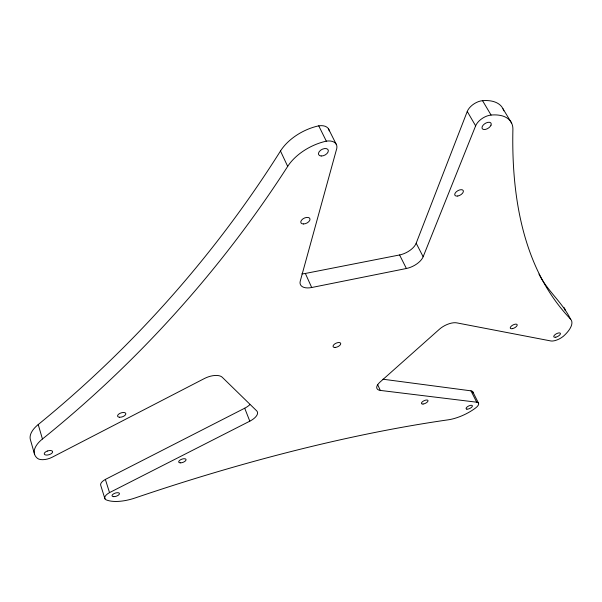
<?xml version="1.0" encoding="UTF-8"?>
<svg xmlns="http://www.w3.org/2000/svg" width="602" height="602" viewBox="0 0 602 602"><rect width="100%" height="100%" fill="white"/><g stroke="black" fill="none" stroke-linecap="round" stroke-linejoin="round"><path stroke-width="0.9" d="M301.858 273.842A15.185 8.15 -24.6 0 0 305.357 273.458L399.577 254.962A14.854 7.653 -27.3 0 0 416.178 243.223L467.257 111.46A12.68 7.119 -32.3 0 1 482.541 100.684A40.146 22.312 -31.5 0 1 501.865 106.953L511.542 122.959A40.462 22.026 -31.3 0 1 512.896 129.46C511.429 196.011 522.656 268.989 570.463 318.992A29.874 12.206 -28.1 0 1 563.299 336.322A9.925 4.003 -28.2 0 1 551.116 341.01L456.752 322.868A13.252 5.922 -26.7 0 0 439.483 329.181L379.952 382.15A12.657 5.493 -24.8 0 0 380.313 390.412L476.694 402.196A8.548 3.341 -25.9 0 1 475.61 407.968A27.955 11.077 -25.8 0 1 457.347 417.54L454.946 418.307A27.955 11.077 -25.8 0 1 448.106 419.835A613.19 169.079 -20.2 0 0 135.096 497.974A31.048 13.319 -18.8 0 1 105.847 499.705A10.384 4.417 -18.4 0 1 109.534 492.609L249.8 421.174A13.206 5.975 -21.5 0 0 256.723 410.888L222.243 377.258A14.162 6.84 -20.8 0 0 204.447 378.507L52.073 457.279A10.701 4.951 -16.6 0 1 37.565 458.431A34.502 16.103 -17.1 0 1 35.947 446.18L37.143 444.381A34.472 16.088 -17.1 0 1 42.441 439.001C138.046 361.968 221.258 269.666 287.688 166.393A41.598 24.644 -26.8 0 1 326.329 141.154A14.222 8.571 -27.3 0 1 336.781 148.423L300.255 281.111A15.298 8.037 -24.6 0 0 311.701 287.508L406.395 268.5A14.96 7.548 -27.2 0 0 423.153 256.753L475.633 125.848A12.777 7.028 -32 0 1 491.082 115.057A40.462 22.026 -31.3 0 1 510.421 121.137L511.542 122.959M329.264 130.882A14.102 8.676 -27.5 0 0 318.744 125.841A41.26 24.938 -27 0 0 280.487 151.004C215.268 254.548 133.087 347.264 38.219 424.553A34.269 16.344 -16.9 0 0 32.967 429.956L31.793 431.769A34.269 16.344 -16.9 0 0 30.544 440.205L34.645 454.525M104.959 498.862L100.85 485.724A10.324 4.485 -18.3 0 1 105.365 479.425L244.705 408.209A13.124 6.065 -21.5 0 0 249.785 404.702M382.97 379.215L470.952 390.841A8.503 3.401 -26 0 1 472.939 392.888M570.463 318.992C562.373 302.385 547.173 290.706 538.978 274.076M482.541 100.684L491.082 115.057M467.257 111.46L475.633 125.848M416.178 243.223L423.153 256.753M472.833 391.91L478.567 403.242M470.952 390.841L476.694 402.196M399.577 254.962L406.395 268.5M328.489 128.828L336.104 144.051M318.744 125.841L326.329 141.154M280.487 151.004L287.688 166.393M377.665 384.67L380.313 390.412M305.357 273.458L311.701 287.508M244.705 408.209L249.8 421.174M105.365 479.425L109.534 492.609M38.219 424.553L42.441 439.001M563.765 307.306A29.701 12.416 -28.2 0 1 565.233 310.602M503.009 108.796A40.146 22.312 -31.5 0 1 503.814 110.828M491.006 125.193L490.479 126.142A5.17 2.837 -32 0 1 482.653 129.084A5.17 2.837 -32 0 1 486.107 122.943A5.17 2.837 -32 0 1 491.006 125.193M47.347 451.041L46.331 451.477A4.342 2.009 -16.6 0 0 46.045 455.052A4.342 2.009 -16.6 0 0 52.577 452.192A4.342 2.009 -16.6 0 0 47.347 451.041M466.889 409.149L466.415 409.021A3.469 1.362 -25.9 0 1 469.101 405.793A3.469 1.362 -25.9 0 1 472.171 406.628A3.469 1.362 -25.9 0 1 466.889 409.149M113.74 496.658A3.89 1.655 -18.4 0 0 119.467 493.753A3.89 1.655 -18.4 0 0 114.034 493.595A3.89 1.655 -18.4 0 0 113.74 496.658M180.231 462.848A3.883 1.693 -19.9 0 0 186.056 459.89A3.883 1.693 -19.9 0 0 180.833 459.604A3.883 1.693 -19.9 0 0 180.231 462.848M119.444 417.239A4.327 2.069 -18.4 0 0 125.848 413.935A4.327 2.069 -18.4 0 0 119.806 413.423A4.327 2.069 -18.4 0 0 119.444 417.239M457.753 196.034A4.793 2.513 -29.7 0 0 463.299 190.683A4.793 2.513 -29.7 0 0 456.113 191.97A4.793 2.513 -29.7 0 0 457.753 196.034M321.197 156.001A5.32 3.206 -27.3 0 0 328.338 150.56A5.32 3.206 -27.3 0 0 320.663 150.207A5.32 3.206 -27.3 0 0 321.197 156.001M303.385 223.967A4.951 2.799 -25.3 0 0 310.007 219.06A4.951 2.799 -25.3 0 0 302.776 218.985A4.951 2.799 -25.3 0 0 303.385 223.967M423.025 404.04A3.604 1.475 -25.3 0 0 428.045 400.789A3.604 1.475 -25.3 0 0 423.116 401.233A3.604 1.475 -25.3 0 0 423.025 404.04M555.849 337.165A3.717 1.497 -28.2 0 0 560.417 333.425A3.717 1.497 -28.2 0 0 555.029 334.659A3.717 1.497 -28.2 0 0 555.849 337.165M512.543 328.624A3.86 1.64 -27.8 0 0 517.178 324.696A3.86 1.64 -27.8 0 0 511.474 325.975A3.86 1.64 -27.8 0 0 512.543 328.624M335.133 347.452A4.146 1.972 -24.3 0 0 340.747 343.591A4.146 1.972 -24.3 0 0 334.78 343.915A4.146 1.972 -24.3 0 0 335.133 347.452"/></g></svg>
